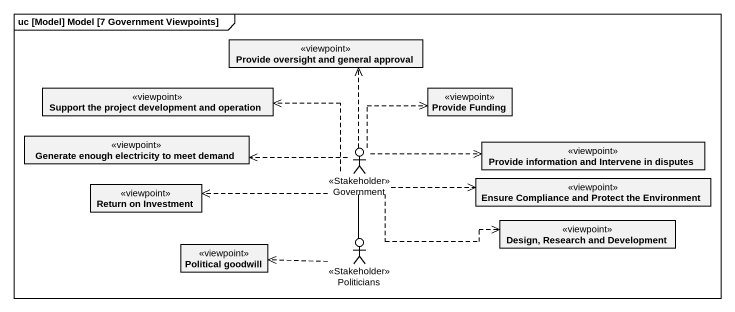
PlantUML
@startuml
mainframe uc [Model] Model [7 Government Viewpoints]
allowmixing
hide circle
hide empty members
class "Provide oversight and general approval" as Provide_oversight_and <<viewpoint>>
class "Support the project development and operation" as Support_the_project <<viewpoint>>
class "Provide Funding" as Provide_Funding <<viewpoint>>
class "Generate enough electricity to meet demand" as Generate_enough_electricity <<viewpoint>>
actor Government <<Stakeholder>>
class "Provide information and Intervene in disputes" as Provide_information_and <<viewpoint>>
class "Return on Investment" as Return_on_Investment <<viewpoint>>
class "Ensure Compliance and Protect the Environment" as Ensure_Compliance_and <<viewpoint>>
class "Political goodwill" as Political_goodwill <<viewpoint>>
actor Politicians <<Stakeholder>>
class "Design, Research and Development" as Design_Research_and <<viewpoint>>
Government .up.> Provide_oversight_and
Government .left.> Support_the_project
Government .up.> Provide_Funding
Government .left.> Generate_enough_electricity
Government .right.> Provide_information_and
Government .left.> Return_on_Investment
Government .right.> Ensure_Compliance_and
Government .right.> Design_Research_and
Politicians -up- Government
Politicians .left.> Political_goodwill
@enduml
